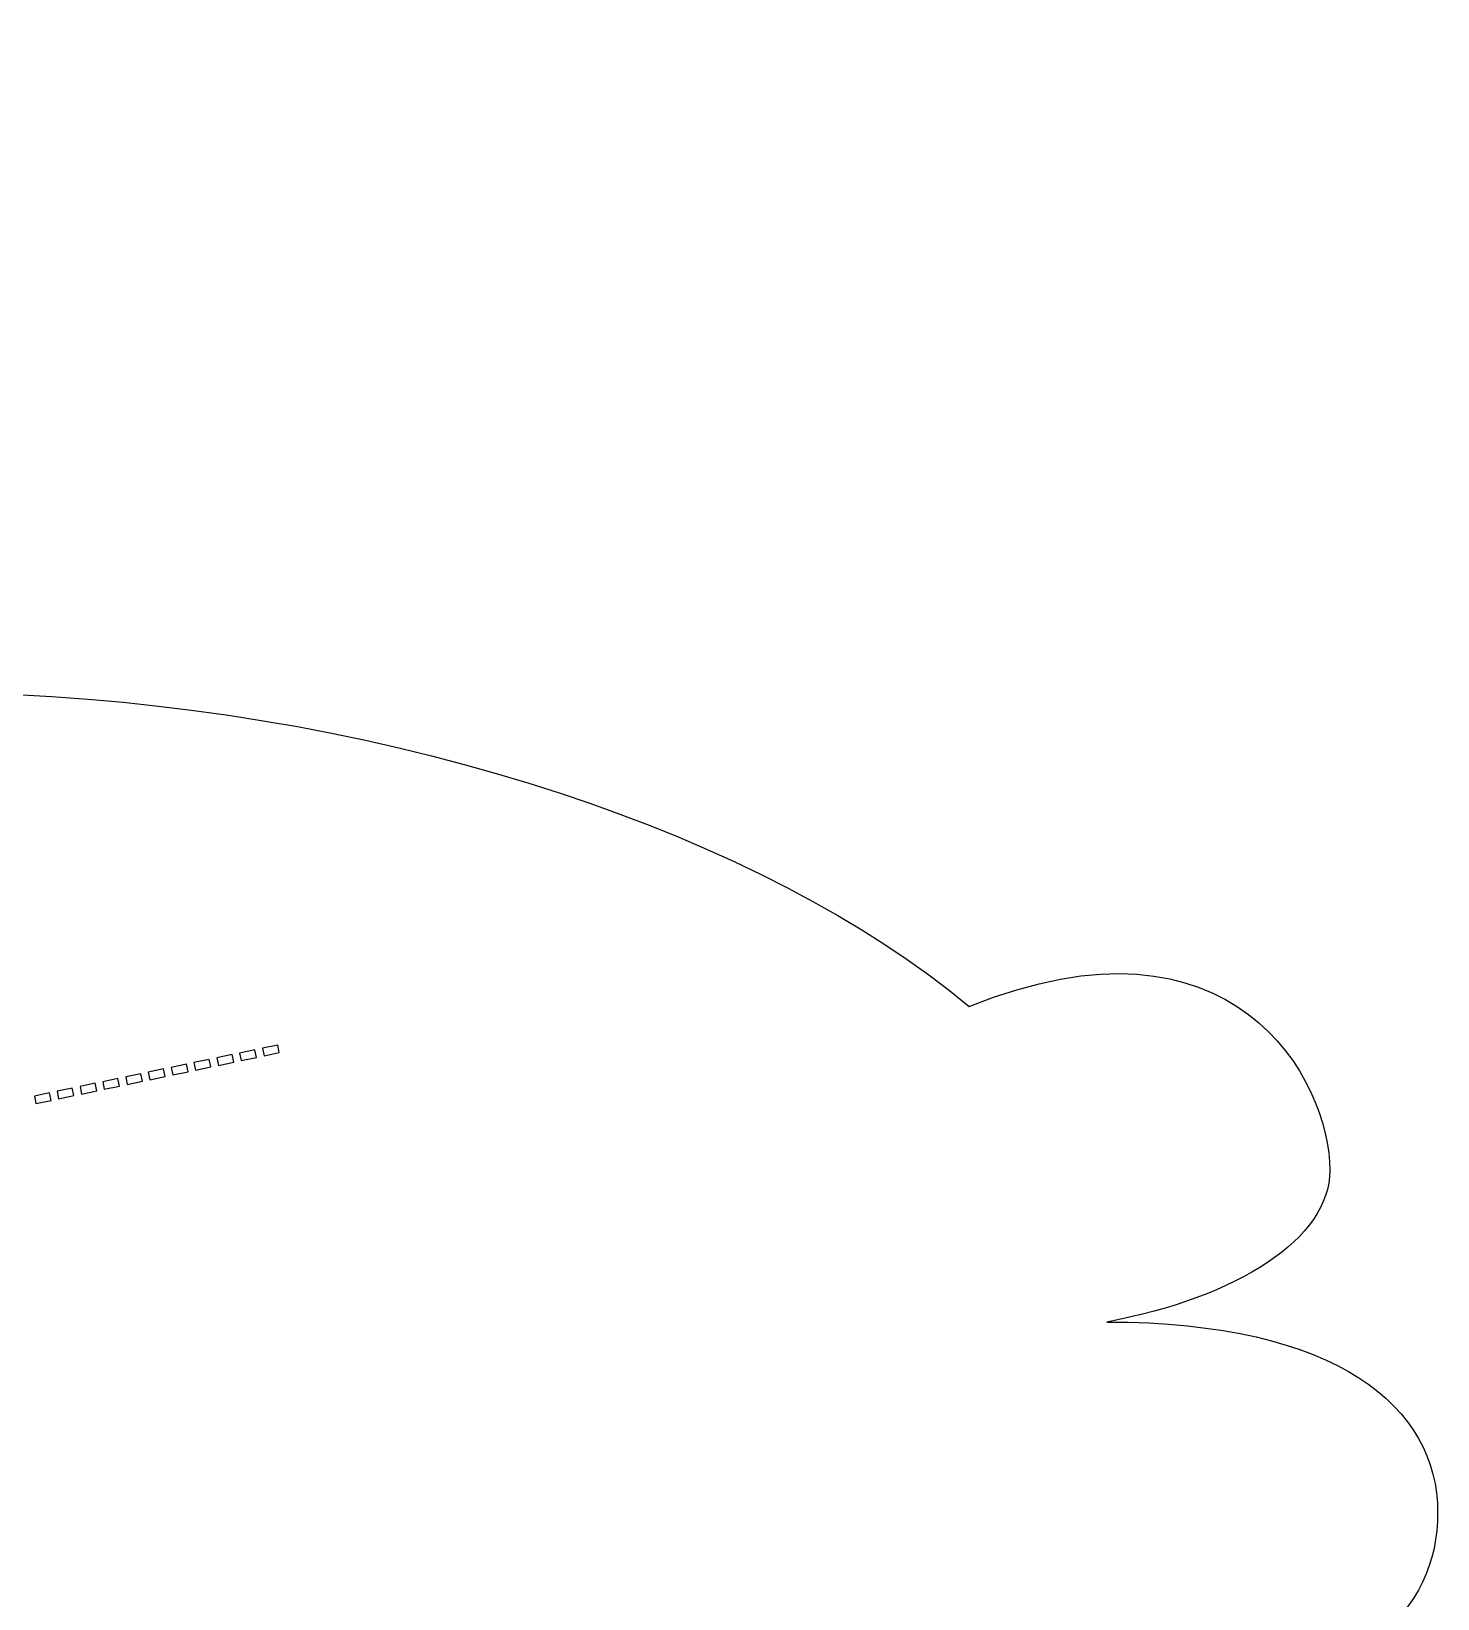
# Model space of a CAD drawing. Header units: centimetres. Extents: x -14.4 to 14.4, y -14.4 to 14.4.
# Drawn here: x 6.81 to 13.05, y -0.53 to 6.42 of the extents above; entities that cross this region are included whole.
import ezdxf
from ezdxf.lldxf.tags import DXFTag

# ---------------------------------------------------------------- set-up
doc = ezdxf.new("R2010")
doc.units = ezdxf.units.CM
doc.header["$MEASUREMENT"] = 0
doc.layers.add('Layer 1', color=7, linetype='Continuous')
tags = doc.linetypes.add('New Line1', pattern=[39354470.199999996, 4372718.9, -34981751.3]).pattern_tags.tags
tags[6:7] = [DXFTag(74, 4), DXFTag(75, 0), DXFTag(340, '0'), DXFTag(46, 1.0), DXFTag(50, 0.0), DXFTag(44, 0.0), DXFTag(45, 0.0)]
tags[4:5] = [DXFTag(74, 4), DXFTag(75, 0), DXFTag(340, '0'), DXFTag(46, 1.0), DXFTag(50, 0.0), DXFTag(44, 0.0), DXFTag(45, 0.0)]
tags = doc.linetypes.add('New Line142', pattern=[39354470.199999996, 4372718.9, -34981751.3]).pattern_tags.tags
tags[6:7] = [DXFTag(74, 4), DXFTag(75, 0), DXFTag(340, '0'), DXFTag(46, 1.0), DXFTag(50, 0.0), DXFTag(44, 0.0), DXFTag(45, 0.0)]
tags[4:5] = [DXFTag(74, 4), DXFTag(75, 0), DXFTag(340, '0'), DXFTag(46, 1.0), DXFTag(50, 0.0), DXFTag(44, 0.0), DXFTag(45, 0.0)]
tags = doc.linetypes.add('New Line144', pattern=[39354470.199999996, 4372718.9, -34981751.3]).pattern_tags.tags
tags[6:7] = [DXFTag(74, 4), DXFTag(75, 0), DXFTag(340, '0'), DXFTag(46, 1.0), DXFTag(50, 0.0), DXFTag(44, 0.0), DXFTag(45, 0.0)]
tags[4:5] = [DXFTag(74, 4), DXFTag(75, 0), DXFTag(340, '0'), DXFTag(46, 1.0), DXFTag(50, 0.0), DXFTag(44, 0.0), DXFTag(45, 0.0)]
tags = doc.linetypes.add('New Line146', pattern=[39354470.199999996, 4372718.9, -34981751.3]).pattern_tags.tags
tags[6:7] = [DXFTag(74, 4), DXFTag(75, 0), DXFTag(340, '0'), DXFTag(46, 1.0), DXFTag(50, 0.0), DXFTag(44, 0.0), DXFTag(45, 0.0)]
tags[4:5] = [DXFTag(74, 4), DXFTag(75, 0), DXFTag(340, '0'), DXFTag(46, 1.0), DXFTag(50, 0.0), DXFTag(44, 0.0), DXFTag(45, 0.0)]
tags = doc.linetypes.add('New Line148', pattern=[39354470.199999996, 4372718.9, -34981751.3]).pattern_tags.tags
tags[6:7] = [DXFTag(74, 4), DXFTag(75, 0), DXFTag(340, '0'), DXFTag(46, 1.0), DXFTag(50, 0.0), DXFTag(44, 0.0), DXFTag(45, 0.0)]
tags[4:5] = [DXFTag(74, 4), DXFTag(75, 0), DXFTag(340, '0'), DXFTag(46, 1.0), DXFTag(50, 0.0), DXFTag(44, 0.0), DXFTag(45, 0.0)]
tags = doc.linetypes.add('New Line150', pattern=[39354470.199999996, 4372718.9, -34981751.3]).pattern_tags.tags
tags[6:7] = [DXFTag(74, 4), DXFTag(75, 0), DXFTag(340, '0'), DXFTag(46, 1.0), DXFTag(50, 0.0), DXFTag(44, 0.0), DXFTag(45, 0.0)]
tags[4:5] = [DXFTag(74, 4), DXFTag(75, 0), DXFTag(340, '0'), DXFTag(46, 1.0), DXFTag(50, 0.0), DXFTag(44, 0.0), DXFTag(45, 0.0)]
tags = doc.linetypes.add('New Line152', pattern=[39354470.199999996, 4372718.9, -34981751.3]).pattern_tags.tags
tags[6:7] = [DXFTag(74, 4), DXFTag(75, 0), DXFTag(340, '0'), DXFTag(46, 1.0), DXFTag(50, 0.0), DXFTag(44, 0.0), DXFTag(45, 0.0)]
tags[4:5] = [DXFTag(74, 4), DXFTag(75, 0), DXFTag(340, '0'), DXFTag(46, 1.0), DXFTag(50, 0.0), DXFTag(44, 0.0), DXFTag(45, 0.0)]
tags = doc.linetypes.add('New Line154', pattern=[39354470.199999996, 4372718.9, -34981751.3]).pattern_tags.tags
tags[6:7] = [DXFTag(74, 4), DXFTag(75, 0), DXFTag(340, '0'), DXFTag(46, 1.0), DXFTag(50, 0.0), DXFTag(44, 0.0), DXFTag(45, 0.0)]
tags[4:5] = [DXFTag(74, 4), DXFTag(75, 0), DXFTag(340, '0'), DXFTag(46, 1.0), DXFTag(50, 0.0), DXFTag(44, 0.0), DXFTag(45, 0.0)]
tags = doc.linetypes.add('New Line156', pattern=[39354470.199999996, 4372718.9, -34981751.3]).pattern_tags.tags
tags[6:7] = [DXFTag(74, 4), DXFTag(75, 0), DXFTag(340, '0'), DXFTag(46, 1.0), DXFTag(50, 0.0), DXFTag(44, 0.0), DXFTag(45, 0.0)]
tags[4:5] = [DXFTag(74, 4), DXFTag(75, 0), DXFTag(340, '0'), DXFTag(46, 1.0), DXFTag(50, 0.0), DXFTag(44, 0.0), DXFTag(45, 0.0)]
tags = doc.linetypes.add('New Line158', pattern=[39354470.199999996, 4372718.9, -34981751.3]).pattern_tags.tags
tags[6:7] = [DXFTag(74, 4), DXFTag(75, 0), DXFTag(340, '0'), DXFTag(46, 1.0), DXFTag(50, 0.0), DXFTag(44, 0.0), DXFTag(45, 0.0)]
tags[4:5] = [DXFTag(74, 4), DXFTag(75, 0), DXFTag(340, '0'), DXFTag(46, 1.0), DXFTag(50, 0.0), DXFTag(44, 0.0), DXFTag(45, 0.0)]
tags = doc.linetypes.add('New Line160', pattern=[39354470.199999996, 4372718.9, -34981751.3]).pattern_tags.tags
tags[6:7] = [DXFTag(74, 4), DXFTag(75, 0), DXFTag(340, '0'), DXFTag(46, 1.0), DXFTag(50, 0.0), DXFTag(44, 0.0), DXFTag(45, 0.0)]
tags[4:5] = [DXFTag(74, 4), DXFTag(75, 0), DXFTag(340, '0'), DXFTag(46, 1.0), DXFTag(50, 0.0), DXFTag(44, 0.0), DXFTag(45, 0.0)]
tags = doc.linetypes.add('New Line162', pattern=[39354470.199999996, 4372718.9, -34981751.3]).pattern_tags.tags
tags[6:7] = [DXFTag(74, 4), DXFTag(75, 0), DXFTag(340, '0'), DXFTag(46, 1.0), DXFTag(50, 0.0), DXFTag(44, 0.0), DXFTag(45, 0.0)]
tags[4:5] = [DXFTag(74, 4), DXFTag(75, 0), DXFTag(340, '0'), DXFTag(46, 1.0), DXFTag(50, 0.0), DXFTag(44, 0.0), DXFTag(45, 0.0)]

msp = doc.modelspace()

# ---------------------------------------------------------------- linework, layer by layer
at = {"layer": 'Layer 1', "color": 16, "linetype": 'New Line1', "lineweight": 25}
msp.add_open_spline([(0.12846, 13.36284), (-0.33776, 13.36284), (-0.71601, 12.92147), (-0.71601, 11.89579), (-0.71601, 11.89579), (-0.82514, 12.47589), (-1.08516, 12.88459), (-1.38813, 12.88459), (-1.38813, 12.88459), (-1.78939, 12.88459), (-2.58808, 12.45567), (-2.11519, 11.28505), (-2.11519, 11.28505), (-3.63478, 9.46595), (-4.28084, 4.82834), (-2.11412, 2.37828), (-2.11412, 2.37828), (-4.57524, 4.49917), (-9.16838, 3.85118), (-10.97673, 2.34058), (-10.97673, 2.34058), (-12.14735, 2.81347), (-12.57626, 2.01478), (-12.57626, 1.61352), (-12.57626, 1.61352), (-12.57626, 1.31055), (-12.16756, 1.05052), (-11.58746, 0.94139), (-11.58746, 0.94139), (-12.61315, 0.94139), (-13.05451, 0.56315), (-13.05451, 0.09693), (-13.05451, 0.09693), (-13.05451, -0.33846), (-12.71917, -0.6966), (-11.7878, -0.74216), (-11.7878, -0.74216), (-12.22709, -0.87177), (-12.5181, -1.09727), (-12.5181, -1.35289), (-12.5181, -1.35289), (-12.5181, -1.75415), (-12.33591, -2.69676), (-10.91856, -2.07995), (-10.91856, -2.07995), (-9.66314, -3.79138), (-5.02522, -4.40025), (-2.37909, -2.35246), (-2.37909, -2.35246), (-4.52343, -4.80799), (-3.87706, -9.42383), (-2.36186, -11.23769), (-2.36186, -11.23769), (-2.83475, -12.40831), (-2.03606, -12.83723), (-1.6348, -12.83723), (-1.6348, -12.83723), (-1.33182, -12.83723), (-1.0718, -12.42853), (-0.96267, -11.84843), (-0.96267, -11.84843), (-0.96267, -12.87411), (-0.58442, -13.31547), (-0.1182, -13.31547), (-0.1182, -13.31547), (0.31719, -13.31547), (0.67533, -12.98013), (0.72088, -12.04877), (0.72088, -12.04877), (0.8505, -12.48806), (1.07599, -12.77906), (1.33162, -12.77906), (1.33162, -12.77906), (1.73288, -12.77906), (2.67549, -12.59687), (2.05868, -11.17953), (2.05868, -11.17953), (3.82119, -9.88663), (4.4142, -5.00618), (2.14054, -2.40847), (2.14054, -2.40847), (4.73811, -4.6827), (9.61968, -4.08925), (10.91267, -2.32661), (10.91267, -2.32661), (12.33002, -2.94343), (12.5122, -2.00081), (12.51221, -1.59955), (12.51221, -1.59955), (12.51221, -1.34393), (12.2212, -1.11843), (11.78191, -0.98882), (11.78191, -0.98882), (12.71327, -0.94326), (13.04862, -0.58512), (13.04862, -0.14974), (13.04862, -0.14974), (13.04862, 0.31648), (12.60725, 0.69473), (11.58157, 0.69473), (11.58157, 0.69473), (12.16167, 0.80386), (12.57037, 1.06388), (12.57037, 1.36686), (12.57037, 1.36686), (12.57037, 1.76812), (12.14146, 2.56681), (10.97083, 2.09392), (10.97083, 2.09392), (9.1482, 3.61646), (4.49635, 4.26289), (2.05006, 2.081), (2.05006, 2.081), (2.04519, 2.08513), (2.03987, 2.08874), (2.03498, 2.09284), (2.03498, 2.09284), (4.71719, 4.569), (4.15384, 9.87092), (2.30534, 11.22689), (2.30534, 11.22689), (2.92215, 12.64423), (1.97954, 12.82642), (1.57828, 12.82643), (1.57828, 12.82643), (1.32266, 12.82643), (1.09716, 12.53542), (0.96755, 12.09613), (0.96755, 12.09613), (0.92199, 13.02749), (0.56385, 13.36284), (0.12846, 13.36284)], degree=3, knots=[0, 0, 0, 0, 0.0294118, 0.0294118, 0.0294118, 0.0294118, 0.0588235, 0.0588235, 0.0588235, 0.0588235, 0.0882353, 0.0882353, 0.0882353, 0.0882353, 0.1176471, 0.1176471, 0.1176471, 0.1176471, 0.1470588, 0.1470588, 0.1470588, 0.1470588, 0.1764706, 0.1764706, 0.1764706, 0.1764706, 0.2058824, 0.2058824, 0.2058824, 0.2058824, 0.2352941, 0.2352941, 0.2352941, 0.2352941, 0.2647059, 0.2647059, 0.2647059, 0.2647059, 0.2941176, 0.2941176, 0.2941176, 0.2941176, 0.3235294, 0.3235294, 0.3235294, 0.3235294, 0.3529412, 0.3529412, 0.3529412, 0.3529412, 0.3823529, 0.3823529, 0.3823529, 0.3823529, 0.4117647, 0.4117647, 0.4117647, 0.4117647, 0.4411765, 0.4411765, 0.4411765, 0.4411765, 0.4705882, 0.4705882, 0.4705882, 0.4705882, 0.5, 0.5, 0.5, 0.5, 0.5294118, 0.5294118, 0.5294118, 0.5294118, 0.5588235, 0.5588235, 0.5588235, 0.5588235, 0.5882353, 0.5882353, 0.5882353, 0.5882353, 0.6176471, 0.6176471, 0.6176471, 0.6176471, 0.6470588, 0.6470588, 0.6470588, 0.6470588, 0.6764706, 0.6764706, 0.6764706, 0.6764706, 0.7058824, 0.7058824, 0.7058824, 0.7058824, 0.7352941, 0.7352941, 0.7352941, 0.7352941, 0.7647059, 0.7647059, 0.7647059, 0.7647059, 0.7941176, 0.7941176, 0.7941176, 0.7941176, 0.8235294, 0.8235294, 0.8235294, 0.8235294, 0.8529412, 0.8529412, 0.8529412, 0.8529412, 0.8823529, 0.8823529, 0.8823529, 0.8823529, 0.9117647, 0.9117647, 0.9117647, 0.9117647, 0.9411765, 0.9411765, 0.9411765, 0.9411765, 1, 1, 1, 1], dxfattribs=at)
at = {"layer": 'Layer 1', "color": 16, "linetype": 'New Line146', "lineweight": 25}
msp.add_open_spline([(7.70175, 1.88065), (7.70175, 1.88065), (7.70929, 1.84618), (7.70929, 1.84618), (7.70929, 1.84618), (7.70929, 1.84618), (7.64143, 1.83218), (7.64143, 1.83218), (7.64143, 1.83218), (7.64143, 1.83218), (7.63389, 1.86665), (7.63389, 1.86665), (7.63389, 1.86665), (7.63389, 1.86665), (7.70175, 1.88065), (7.70175, 1.88065)], degree=3, knots=[0, 0, 0, 0, 0.2, 0.2, 0.2, 0.2, 0.4, 0.4, 0.4, 0.4, 0.6, 0.6, 0.6, 0.6, 1, 1, 1, 1], dxfattribs=at)
at = {"layer": 'Layer 1', "color": 16, "linetype": 'New Line144', "lineweight": 25}
msp.add_open_spline([(7.803, 1.90112), (7.803, 1.90112), (7.81054, 1.86772), (7.81054, 1.86772), (7.81054, 1.86772), (7.81054, 1.86772), (7.74268, 1.85372), (7.74268, 1.85372), (7.74268, 1.85372), (7.74268, 1.85372), (7.73514, 1.88711), (7.73514, 1.88711), (7.73514, 1.88711), (7.73514, 1.88711), (7.803, 1.90112), (7.803, 1.90112)], degree=3, knots=[0, 0, 0, 0, 0.2, 0.2, 0.2, 0.2, 0.4, 0.4, 0.4, 0.4, 0.6, 0.6, 0.6, 0.6, 1, 1, 1, 1], dxfattribs=at)
at = {"layer": 'Layer 1', "color": 16, "linetype": 'New Line142', "lineweight": 25}
msp.add_open_spline([(7.90425, 1.92266), (7.90425, 1.92266), (7.91071, 1.88927), (7.91071, 1.88927), (7.91071, 1.88927), (7.91071, 1.88927), (7.84393, 1.87526), (7.84393, 1.87526), (7.84393, 1.87526), (7.84393, 1.87526), (7.83639, 1.90865), (7.83639, 1.90865), (7.83639, 1.90865), (7.83639, 1.90865), (7.90425, 1.92266), (7.90425, 1.92266)], degree=3, knots=[0, 0, 0, 0, 0.2, 0.2, 0.2, 0.2, 0.4, 0.4, 0.4, 0.4, 0.6, 0.6, 0.6, 0.6, 1, 1, 1, 1], dxfattribs=at)
at = {"layer": 'Layer 1', "color": 16, "linetype": 'New Line152', "lineweight": 25}
msp.add_open_spline([(7.398, 1.8171), (7.398, 1.8171), (7.40554, 1.78263), (7.40554, 1.78263), (7.40554, 1.78263), (7.40554, 1.78263), (7.33768, 1.76863), (7.33768, 1.76863), (7.33768, 1.76863), (7.33768, 1.76863), (7.33014, 1.8031), (7.33014, 1.8031), (7.33014, 1.8031), (7.33014, 1.8031), (7.398, 1.8171), (7.398, 1.8171)], degree=3, knots=[0, 0, 0, 0, 0.2, 0.2, 0.2, 0.2, 0.4, 0.4, 0.4, 0.4, 0.6, 0.6, 0.6, 0.6, 1, 1, 1, 1], dxfattribs=at)
at = {"layer": 'Layer 1', "color": 16, "linetype": 'New Line150', "lineweight": 25}
msp.add_open_spline([(7.49925, 1.83756), (7.49925, 1.83756), (7.50679, 1.80417), (7.50679, 1.80417), (7.50679, 1.80417), (7.50679, 1.80417), (7.43893, 1.79017), (7.43893, 1.79017), (7.43893, 1.79017), (7.43893, 1.79017), (7.43139, 1.82356), (7.43139, 1.82356), (7.43139, 1.82356), (7.43139, 1.82356), (7.49925, 1.83756), (7.49925, 1.83756)], degree=3, knots=[0, 0, 0, 0, 0.2, 0.2, 0.2, 0.2, 0.4, 0.4, 0.4, 0.4, 0.6, 0.6, 0.6, 0.6, 1, 1, 1, 1], dxfattribs=at)
at = {"layer": 'Layer 1', "color": 16, "linetype": 'New Line148', "lineweight": 25}
msp.add_open_spline([(7.6005, 1.85911), (7.6005, 1.85911), (7.60804, 1.82572), (7.60804, 1.82572), (7.60804, 1.82572), (7.60804, 1.82572), (7.54018, 1.81171), (7.54018, 1.81171), (7.54018, 1.81171), (7.54018, 1.81171), (7.53264, 1.8451), (7.53264, 1.8451), (7.53264, 1.8451), (7.53264, 1.8451), (7.6005, 1.85911), (7.6005, 1.85911)], degree=3, knots=[0, 0, 0, 0, 0.2, 0.2, 0.2, 0.2, 0.4, 0.4, 0.4, 0.4, 0.6, 0.6, 0.6, 0.6, 1, 1, 1, 1], dxfattribs=at)
at = {"layer": 'Layer 1', "color": 16, "linetype": 'New Line158', "lineweight": 25}
msp.add_open_spline([(7.09425, 1.75355), (7.09425, 1.75355), (7.10179, 1.71908), (7.10179, 1.71908), (7.10179, 1.71908), (7.10179, 1.71908), (7.03393, 1.70508), (7.03393, 1.70508), (7.03393, 1.70508), (7.03393, 1.70508), (7.02747, 1.73955), (7.02747, 1.73955), (7.02747, 1.73955), (7.02747, 1.73955), (7.09425, 1.75355), (7.09425, 1.75355)], degree=3, knots=[0, 0, 0, 0, 0.2, 0.2, 0.2, 0.2, 0.4, 0.4, 0.4, 0.4, 0.6, 0.6, 0.6, 0.6, 1, 1, 1, 1], dxfattribs=at)
at = {"layer": 'Layer 1', "color": 16, "linetype": 'New Line156', "lineweight": 25}
msp.add_open_spline([(7.1955, 1.77401), (7.1955, 1.77401), (7.20304, 1.74062), (7.20304, 1.74062), (7.20304, 1.74062), (7.20304, 1.74062), (7.13518, 1.72662), (7.13518, 1.72662), (7.13518, 1.72662), (7.13518, 1.72662), (7.12872, 1.76001), (7.12872, 1.76001), (7.12872, 1.76001), (7.12872, 1.76001), (7.1955, 1.77401), (7.1955, 1.77401)], degree=3, knots=[0, 0, 0, 0, 0.2, 0.2, 0.2, 0.2, 0.4, 0.4, 0.4, 0.4, 0.6, 0.6, 0.6, 0.6, 1, 1, 1, 1], dxfattribs=at)
at = {"layer": 'Layer 1', "color": 16, "linetype": 'New Line154', "lineweight": 25}
msp.add_open_spline([(7.29675, 1.79556), (7.29675, 1.79556), (7.30429, 1.76217), (7.30429, 1.76217), (7.30429, 1.76217), (7.30429, 1.76217), (7.23643, 1.74816), (7.23643, 1.74816), (7.23643, 1.74816), (7.23643, 1.74816), (7.22997, 1.78155), (7.22997, 1.78155), (7.22997, 1.78155), (7.22997, 1.78155), (7.29675, 1.79556), (7.29675, 1.79556)], degree=3, knots=[0, 0, 0, 0, 0.2, 0.2, 0.2, 0.2, 0.4, 0.4, 0.4, 0.4, 0.6, 0.6, 0.6, 0.6, 1, 1, 1, 1], dxfattribs=at)
at = {"layer": 'Layer 1', "color": 16, "linetype": 'New Line162', "lineweight": 25}
msp.add_open_spline([(6.89175, 1.71046), (6.89175, 1.71046), (6.89929, 1.67707), (6.89929, 1.67707), (6.89929, 1.67707), (6.89929, 1.67707), (6.83143, 1.66307), (6.83143, 1.66307), (6.83143, 1.66307), (6.83143, 1.66307), (6.82497, 1.69646), (6.82497, 1.69646), (6.82497, 1.69646), (6.82497, 1.69646), (6.89175, 1.71046), (6.89175, 1.71046)], degree=3, knots=[0, 0, 0, 0, 0.2, 0.2, 0.2, 0.2, 0.4, 0.4, 0.4, 0.4, 0.6, 0.6, 0.6, 0.6, 1, 1, 1, 1], dxfattribs=at)
at = {"layer": 'Layer 1', "color": 16, "linetype": 'New Line160', "lineweight": 25}
msp.add_open_spline([(6.993, 1.73201), (6.993, 1.73201), (7.00054, 1.69861), (7.00054, 1.69861), (7.00054, 1.69861), (7.00054, 1.69861), (6.93268, 1.68461), (6.93268, 1.68461), (6.93268, 1.68461), (6.93268, 1.68461), (6.92622, 1.718), (6.92622, 1.718), (6.92622, 1.718), (6.92622, 1.718), (6.993, 1.73201), (6.993, 1.73201)], degree=3, knots=[0, 0, 0, 0, 0.2, 0.2, 0.2, 0.2, 0.4, 0.4, 0.4, 0.4, 0.6, 0.6, 0.6, 0.6, 1, 1, 1, 1], dxfattribs=at)

doc.saveas('drawing.dxf')
